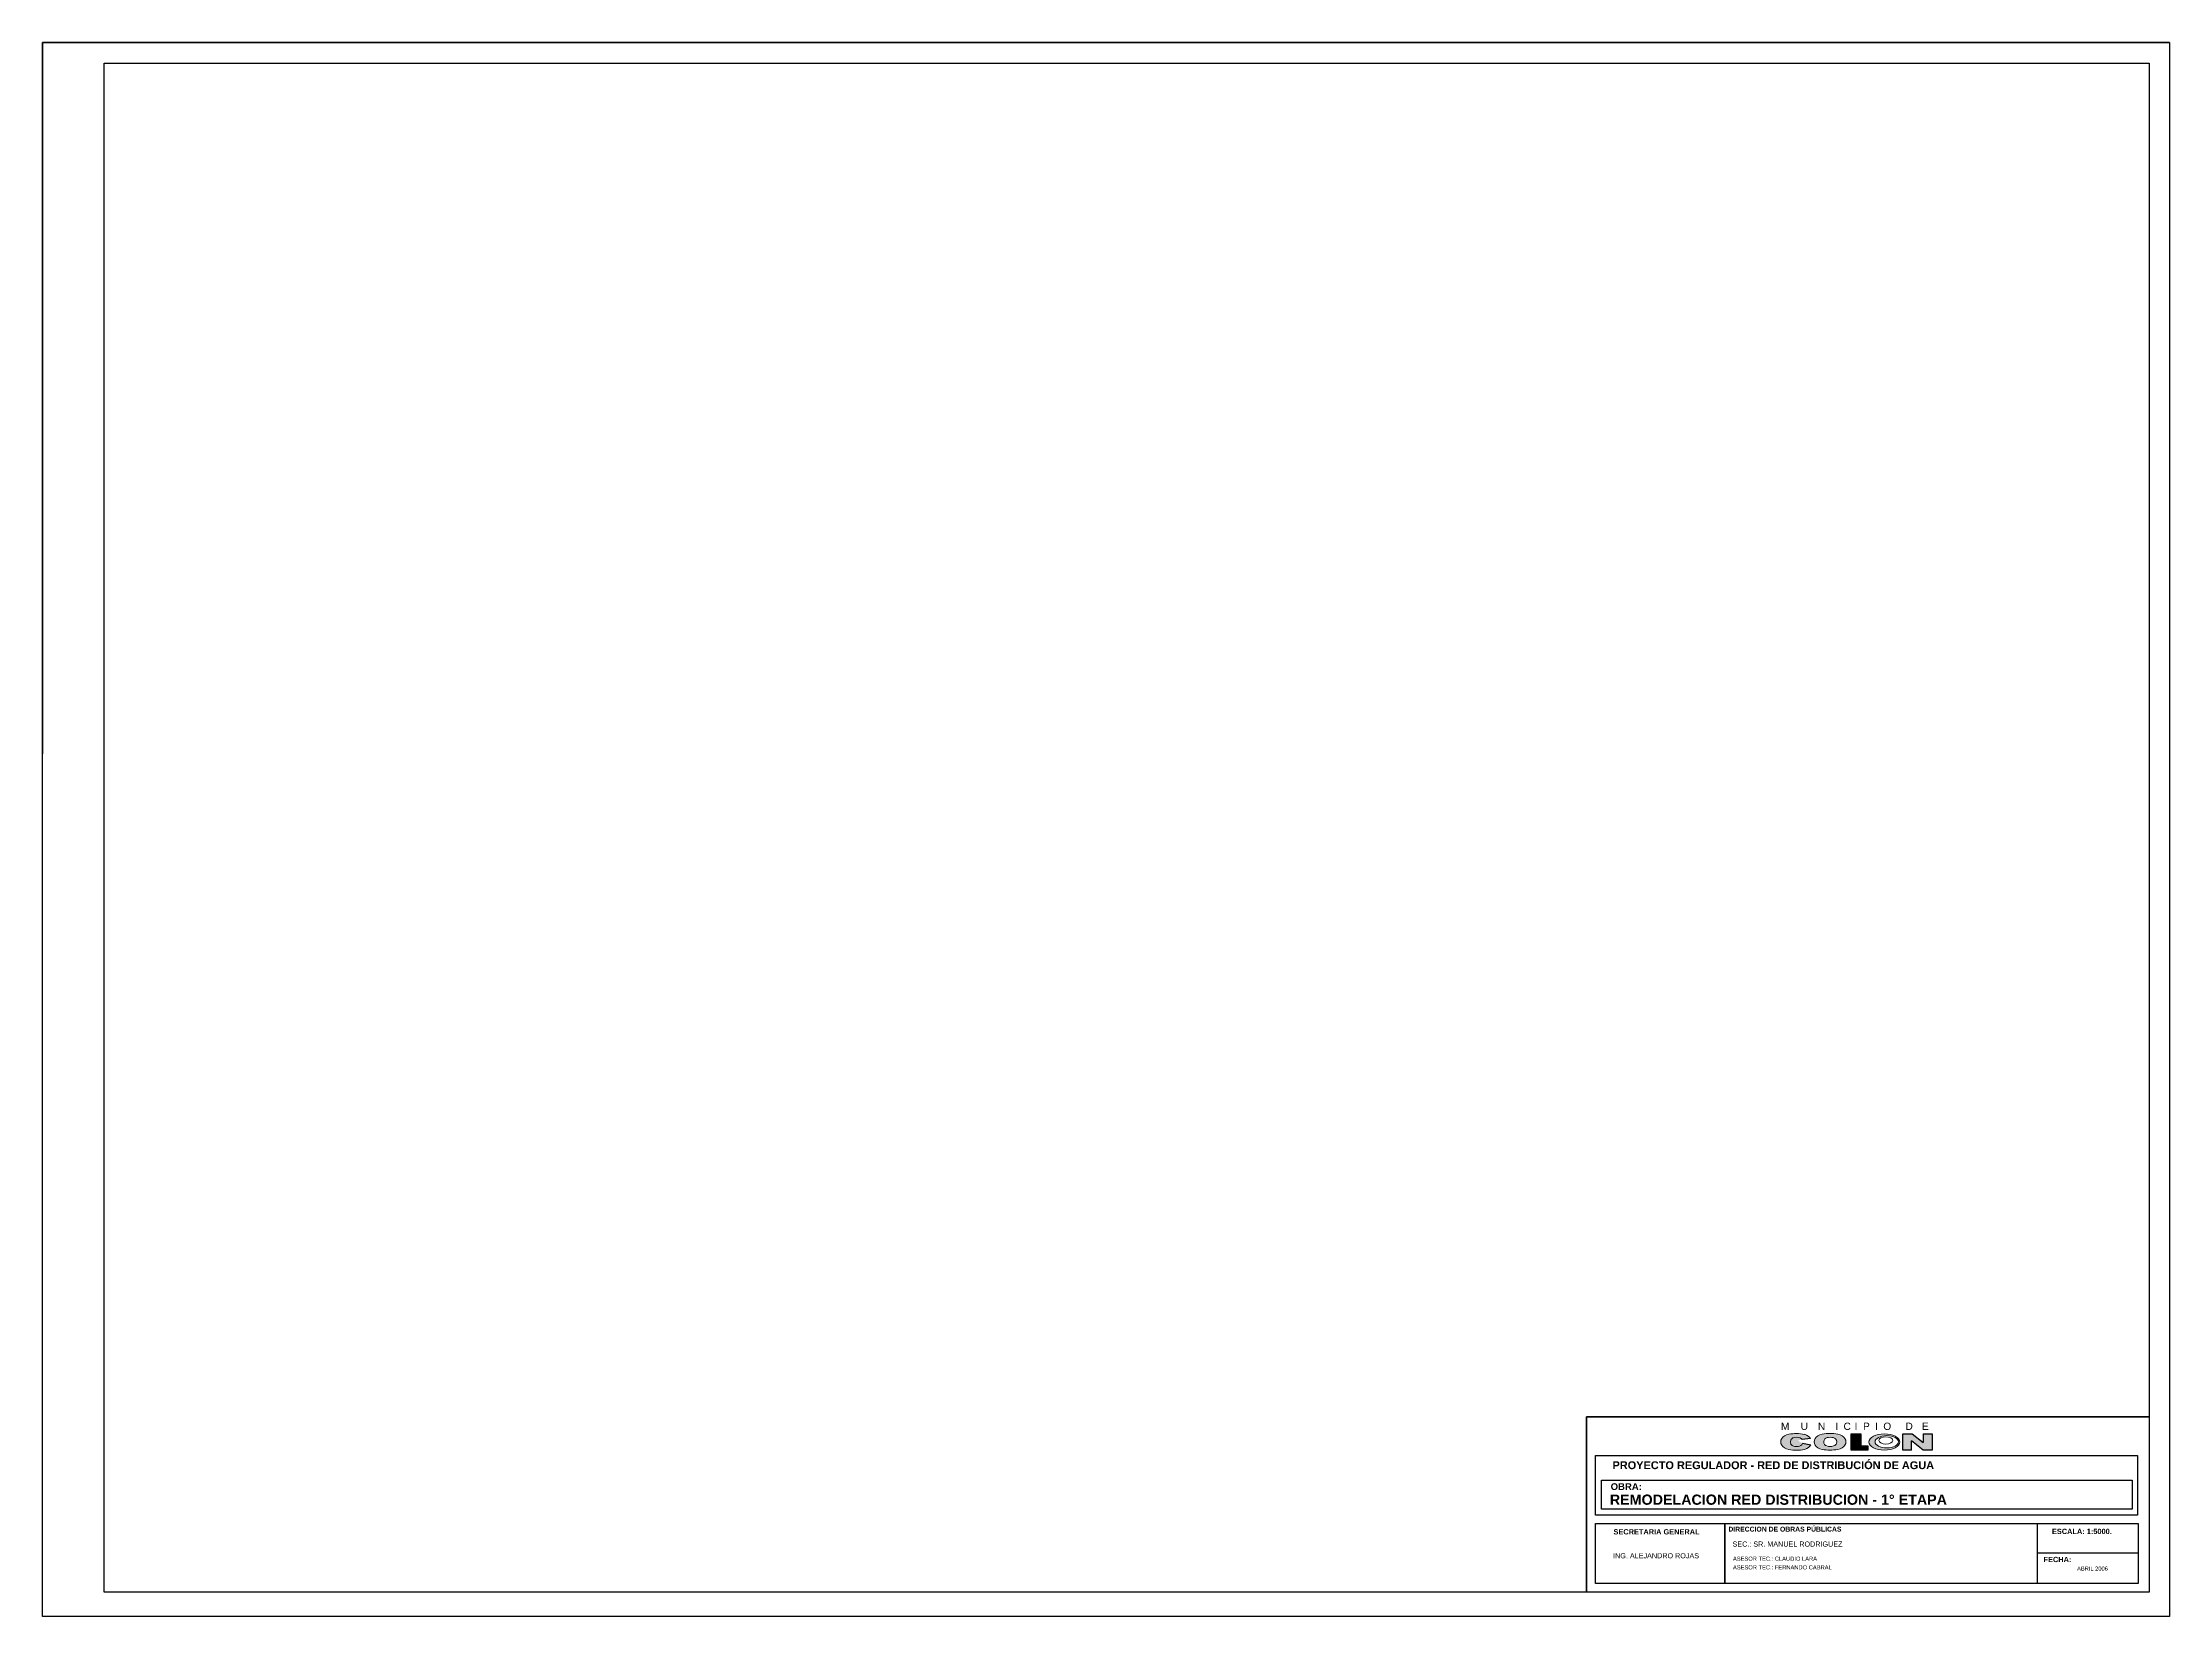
# Paper-space layout 'Layout1' of a CAD drawing. Header units: millimetres. Extents: x 85 to 1121, y 18 to 785.
import ezdxf

# ---------------------------------------------------------------- set-up
doc = ezdxf.new("R2010")
doc.units = ezdxf.units.MM
doc.header["$MEASUREMENT"] = 0
doc.layers.add('ROTULO', color=7, linetype='Continuous', lineweight=30)
doc.layers.add('TEXTOS', color=7, linetype='Continuous', lineweight=13)
doc.styles.add('SANSSERIFBOLD', font='sasb____.pfb', dxfattribs={"height": 130})
doc.styles.add('style2', font='arial.ttf')

psp = doc.layouts.get("Layout1")

# ---------------------------------------------------------------- hatches: boundary and pattern name
at = {"layer": 'TEXTOS'}
h = psp.add_hatch(color=256, dxfattribs=at)
edge = h.paths.add_edge_path()
edge.add_ellipse((939.5, 102), major_axis=(-9.97, 0), ratio=0.526316, start_angle=246.7033, end_angle=291.55)
edge.add_ellipse((938.5, 103.9), major_axis=(-6.34, 0), ratio=0.526316, start_angle=-65.4771, end_angle=-16.3653)
edge.add_ellipse((941.8, 103.2), major_axis=(-9.9, 0), ratio=0.526316, start_angle=-18.2374, end_angle=18.2374)
edge.add_ellipse((938.5, 102.5), major_axis=(6.34, 0), ratio=0.526316, start_angle=196.3653, end_angle=245.4771)
edge.add_ellipse((939.5, 104.3), major_axis=(9.97, 0), ratio=0.526316, start_angle=248.45, end_angle=293.2967)
edge.add_ellipse((940.5, 102.3), major_axis=(6.11, 0), ratio=0.526316, start_angle=-61.3471, end_angle=-9.0386)
edge.add_line((946.6, 101.8), (942.5, 102.5))
edge.add_ellipse((939.6, 102.4), major_axis=(2.89, 0), ratio=0.526316, start_angle=178.7833, end_angle=361.2167, ccw=False)
edge.add_ellipse((947.3, 103.1), major_axis=(-10.6, 0), ratio=0.526316, start_angle=347.5012, end_angle=366.4587, ccw=False)
edge.add_ellipse((939.6, 103.9), major_axis=(-2.83, 0), ratio=0.526316, start_angle=194.706, end_angle=345.294, ccw=False)
edge.add_line((942.4, 104.3), (946.4, 104.8))
edge.add_ellipse((940.3, 104), major_axis=(-6.25, 0), ratio=0.526316, start_angle=194.3868, end_angle=240.0836)
h = psp.add_hatch(color=256, dxfattribs=at)
edge = h.paths.add_edge_path()
edge.add_ellipse((955.9, 101.6), major_axis=(-10.8, 0), ratio=0.526316, start_angle=249.3234, end_angle=290.6766)
edge.add_ellipse((954.8, 103.9), major_axis=(6.34, 0), ratio=0.526316, start_angle=114.5229, end_angle=163.6347)
edge.add_ellipse((958.1, 103.2), major_axis=(-9.9, 0), ratio=0.526316, start_angle=-18.2374, end_angle=18.2374)
edge.add_ellipse((954.8, 102.5), major_axis=(-6.34, 0), ratio=0.526316, start_angle=16.3653, end_angle=65.4771)
edge.add_ellipse((955.9, 104.8), major_axis=(-10.8, 0), ratio=0.526316, start_angle=69.3234, end_angle=110.6766)
edge.add_ellipse((957.1, 102.5), major_axis=(6.34, 0), ratio=0.526316, start_angle=-65.4771, end_angle=-16.3653)
edge.add_ellipse((953.8, 103.2), major_axis=(9.9, 0), ratio=0.526316, start_angle=-18.2374, end_angle=18.2374)
edge.add_ellipse((957.1, 103.9), major_axis=(-6.34, 0), ratio=0.526316, start_angle=196.3653, end_angle=245.4771)
edge = h.paths.add_edge_path(flags=16)
edge.add_ellipse((961.6, 103.2), major_axis=(-8.72, 0), ratio=0.526316, start_angle=-18.8991, end_angle=16.2876)
edge.add_ellipse((956, 102.5), major_axis=(-3.04, 0), ratio=0.526316, start_angle=23.6195, end_angle=156.3805)
edge.add_ellipse((951.3, 103.1), major_axis=(-7.9, 0), ratio=0.526316, start_angle=162.7945, end_angle=201.7804)
edge.add_ellipse((956, 103.8), major_axis=(3.09, 0), ratio=0.526316, start_angle=31.9853, end_angle=148.0147)
for points in [[(970.9, 107.1), (970.9, 101.2), (974.3, 101.2), (974.3, 99.2), (966.3, 99.2), (966.3, 107.1)], [(1001.3, 107.1), (1005.7, 107.1), (1005.7, 99.2), (1001.4, 99.2), (995.7, 103.6), (995.7, 99.2), (991.4, 99.2), (991.4, 107.1), (995.9, 107.1), (1001.3, 102.8)]]:
    psp.add_hatch(color=256, dxfattribs=at).paths.add_polyline_path(points)
h = psp.add_hatch(color=256, dxfattribs=at)
edge = h.paths.add_edge_path(flags=0)
edge.add_ellipse((983.1, 103.9), major_axis=(-3.38, 0), ratio=0.526316, start_angle=0, end_angle=180)
edge.add_ellipse((983.1, 103.9), major_axis=(3.38, 0), ratio=0.526316, start_angle=0, end_angle=180)
edge = h.paths.add_edge_path()
edge.add_ellipse((982.4, 103.1), major_axis=(-7.51, 0), ratio=0.526316, start_angle=0, end_angle=180)
edge.add_ellipse((982.4, 103.1), major_axis=(-7.51, 0), ratio=0.526316, start_angle=180, end_angle=360)
edge = h.paths.add_edge_path(flags=16)
edge.add_ellipse((983.6, 103.2), major_axis=(-5.73, 0), ratio=0.526316, start_angle=0, end_angle=180, ccw=False)
edge.add_ellipse((983.6, 103.2), major_axis=(-5.73, 0), ratio=0.526316, start_angle=180, end_angle=360, ccw=False)
edge = h.paths.add_edge_path(flags=0)
edge.add_ellipse((983.1, 103.9), major_axis=(-3.38, 0), ratio=0.526316, start_angle=0, end_angle=180, ccw=False)
edge.add_ellipse((983.1, 103.9), major_axis=(3.38, 0), ratio=0.526316, start_angle=0, end_angle=180, ccw=False)

# ---------------------------------------------------------------- linework, layer by layer
at = {"linetype": 'Continuous', "lineweight": 25}
for p, q in [((84.7, 18), (84.7, 785.4)), ((84.7, 785.4), (84.7, 438.6))]:
    psp.add_line(p, q, dxfattribs=at)
psp.add_lwpolyline([(114.7, 775.4), (1111.4, 775.4), (1111.4, 115.4), (837.2, 115.4), (837.2, 29.9), (114.7, 29.9)], close=True, dxfattribs=at)
at = {"layer": 'ROTULO', "linetype": 'Continuous'}
for p, q in [((1121.4, 785.4), (84.7, 785.4)), ((84.7, 785.4), (1121.4, 785.4)), ((84.7, 18), (84.7, 785.4)), ((1121.4, 785.4), (1121.4, 18)), ((114.7, 775.4), (1111.4, 775.4)), ((114.7, 29.9), (114.7, 775.4)), ((1111.4, 775.4), (1111.4, 29.9)), ((1111.4, 29.9), (114.7, 29.9)), ((1121.4, 18), (84.7, 18))]:
    psp.add_line(p, q, dxfattribs=at)
at = {"layer": 'ROTULO', "color": 0, "linetype": 'Continuous', "lineweight": 25}
for p, q in [((1056.9, 49), (1103.3, 49)), ((1103.3, 49), (1106.1, 49))]:
    psp.add_line(p, q, dxfattribs=at)
at = {"layer": 'ROTULO', "color": 0, "linetype": 'Continuous', "lineweight": 30}
psp.add_lwpolyline([(837.2, 115.4), (1111.4, 115.4), (1111.4, 29.9), (837.2, 29.9)], close=True, dxfattribs=at)
at = {"layer": 'ROTULO', "color": 0, "linetype": 'Continuous', "lineweight": 25}
for points in [[(841.6, 96.5), (1105.8, 96.5), (1105.8, 67.5), (841.6, 67.5)], [(844.5, 84.5), (1103.2, 84.5), (1103.2, 70.3), (844.5, 70.3)], [(841.6, 63.4), (904.7, 63.4), (904.7, 34.1), (841.6, 34.1)], [(841.6, 63.4), (1106.1, 63.4), (1106.1, 34.1), (841.6, 34.1)], [(904.7, 63.4), (1056.9, 63.4), (1056.9, 34.1), (904.7, 34.1)]]:
    psp.add_lwpolyline(points, close=True, dxfattribs=at)
at = {"layer": 'TEXTOS', "lineweight": 25}
for p, q in [((946.4, 104.8), (942.4, 104.3)), ((966.3, 99.2), (966.3, 107.1)), ((966.3, 107.1), (970.9, 107.1)), ((970.9, 107.1), (970.9, 101.2)), ((991.4, 107.1), (995.9, 107.1)), ((991.4, 99.2), (991.4, 107.1)), ((995.9, 107.1), (1001.3, 102.8)), ((1001.3, 107.1), (1001.3, 102.8)), ((1001.3, 107.1), (1005.7, 107.1)), ((1005.7, 107.1), (1005.7, 99.2)), ((942.5, 102.5), (946.6, 101.8)), ((974.3, 99.2), (966.3, 99.2)), ((970.9, 101.2), (974.3, 101.2)), ((974.3, 101.2), (974.3, 99.2)), ((995.7, 99.2), (991.4, 99.2)), ((1001.4, 99.2), (995.7, 103.6)), ((995.7, 99.2), (995.7, 103.6)), ((1005.7, 99.2), (1001.4, 99.2))]:
    psp.add_line(p, q, dxfattribs=at)
at = {"layer": 'TEXTOS'}
for centre, major_axis, start_param, end_param in [((941.8, 103.2), (-9.9, 0), -0.318303, 0.318303), ((938.5, 103.9), (-6.34, 0), -1.14279, -0.285629), ((939.5, 102), (-9.97, 0), 4.305785, 5.088507), ((947.3, 103.1), (10.6, 0), 2.923448, 3.254318), ((939.6, 103.9), (2.83, 0), 0.256669, 2.884924), ((940.3, 104), (-6.25, 0), 3.39269, 4.190249), ((958.1, 103.2), (-9.9, 0), -0.318303, 0.318303), ((954.8, 103.9), (6.34, 0), 1.998802, 2.855964), ((955.9, 101.6), (-10.8, 0), 4.351514, 5.073264), ((961.6, 103.2), (-8.72, 0), -0.329852, 0.284272), ((956, 103.8), (3.09, 0), 0.558248, 2.583344), ((951.3, 103.1), (-7.9, 0), 2.8413, 3.521733), ((957.1, 103.9), (-6.34, 0), 3.427222, 4.284383), ((953.8, 103.2), (9.9, 0), -0.318303, 0.318303), ((982.4, 103.1), (-7.51, 0), 3.141593, 9.424778), ((983.6, 103.2), (-5.73, 0), 3.141593, 9.424778), ((938.5, 102.5), (6.34, 0), 3.427222, 4.284383), ((939.5, 104.3), (9.97, 0), 4.336271, 5.118993), ((939.6, 102.4), (-2.89, 0), -0.021236, 3.162829), ((940.5, 102.3), (6.11, 0), -1.07071, -0.157753), ((954.8, 102.5), (-6.34, 0), 0.285629, 1.14279), ((955.9, 104.8), (-10.8, 0), 1.209921, 1.931671), ((956, 102.5), (-3.04, 0), 0.412237, 2.729355), ((957.1, 102.5), (6.34, 0), -1.14279, -0.285629)]:
    psp.add_ellipse(centre, major_axis=major_axis, ratio=0.526316, start_param=start_param, end_param=end_param, dxfattribs=at)
psp.add_ellipse((983.1, 103.9), major_axis=(3.38, 0), ratio=0.526316, dxfattribs=at)

# ---------------------------------------------------------------- texts
at = {"layer": 'TEXTOS', "linetype": 'Continuous', "lineweight": 25, "style": 'style2'}
for s, p in [('M', (932, 109)), ('U', (941.6, 109)), ('N', (950, 109)), ('I', (958.5, 109)), ('C', (962.5, 109)), ('I', (967.9, 109)), ('P', (972, 109)), ('I', (977.9, 109)), ('O ', (981.9, 109)), ('D', (992.7, 109)), ('E', (1000.7, 109))]:
    psp.add_text(s, height=3.55, dxfattribs=at).set_placement(p)
at = {"layer": 'TEXTOS', "linetype": 'Continuous', "style": 'SANSSERIFBOLD'}
for s, height, p in [('OBRA:', 3.32, (849, 79.7)), ('REMODELACION RED DISTRIBUCION - 1° ETAPA', 4.98, (848.6, 72.5))]:
    psp.add_text(s, height=height, dxfattribs=at).set_placement(p)
at = {"layer": 'TEXTOS', "color": 0, "linetype": 'Continuous', "lineweight": 25, "insert": (849.9, 93.7), "char_height": 4.15, "width": 248.417, "attachment_point": 1}
psp.add_mtext('{\\fArial|b1|i0|c0|p34;\\H0.92x;PROYECTO REGULADOR - RED DE DISTRIBUCIÓN DE AGUA\\H1.217x; }', dxfattribs=at)
at = {"layer": 'TEXTOS', "attachment_point": 1}
for s, insert, char_height, width in [('{\\fArial|b1|i0|c0|p34;^I\\H0.9259x;DIRECCION DE OBRAS PÚBLICAS}', (896.1, 61.8), 2.573, 164.244), ('{\\fArial|b1|i0|c0|p34;^ISECRETARIA GENERAL}', (840.1, 60.6), 2.573, 75.158), ('{\\fArial|b0|i0|c0|p34;SEC.: SR. MANUEL RODRIGUEZ}', (908.4, 54.6), 2.51, 159.234), ('^I{\\fArial|b1|i0|c0|p34;ESCALA: 1:5000.}', (1053.8, 60.8), 2.573, 75.158), ('{\\fArial|b0|i0|c0|p34;ING. ALEJANDRO ROJAS}', (850.2, 48.9), 2.51, 70.148), ('{\\fArial|b0|i0|c0|p34;ASESOR TEC.: CLAUDIO LARA}', (908.6, 47.2), 2.008, 145.204), ('{\\fArial|b0|i0|c0|p34;ASESOR TEC.: FERNANDO CABRAL}', (908.6, 43), 2.008, 145.204), ('{\\fArial|b1|i0|c0|p34;^IFECHA:}', (1049.7, 47.1), 2.573, 75.158), ('^I{\\fArial|b0|i0|c0|p34;\\H1.2x;ABRIL 2006}', (1069.7, 42.4), 1.66, 40.155)]:
    psp.add_mtext(s, dxfattribs=dict(at, insert=insert, char_height=char_height, width=width))

# ---------------------------------------------------------------- viewports
at = {"layer": '0', "linetype": 'Continuous', "lineweight": 25}
vp = psp.add_viewport(center=(613, 402.7), size=(996.7, 745.545), view_center_point=(24948.1, 15134.5), view_height=3727.723, dxfattribs=at)
vp.dxf.flags = 0x10000  # cut along an outline
vp.dxf.clipping_boundary_handle = psp.add_lwpolyline([(114.7, 775.4), (1111.4, 775.4), (1111.4, 115.4), (837.2, 115.4), (837.2, 29.9), (114.7, 29.9)], format="xyb", close=True, dxfattribs={"invisible": 1}).dxf.handle

doc.saveas('drawing.dxf')
